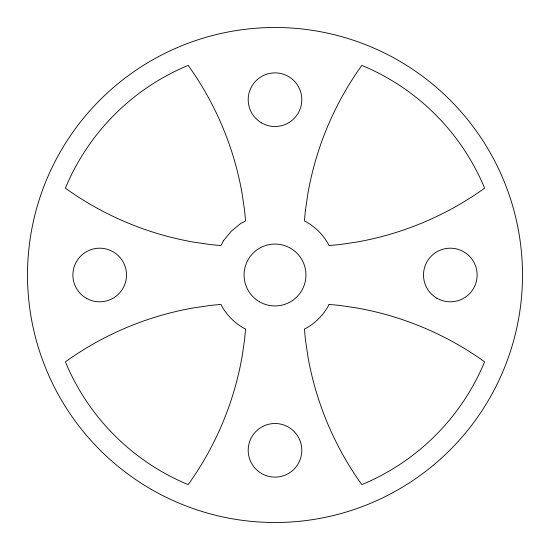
<?xml version="1.0" encoding="UTF-8"?>
<svg xmlns="http://www.w3.org/2000/svg" width="550" height="550" viewBox="0 0 550 550"><rect width="100%" height="100%" fill="white"/><g stroke="black" fill="none" stroke-linecap="round" stroke-linejoin="round"><path stroke-width="0.82" d="M245.554 329.079L244.633 339.274L242.083 356.592A312.201 312.201 0 0 1 188.176 484.605A226.875 226.875 0 0 1 65.395 361.824A312.201 312.201 0 0 1 193.407 307.918L210.726 305.367L220.921 304.446C226.263 314.903 235.097 323.737 245.554 329.079M305.367 210.726L304.446 220.921C314.903 226.263 323.737 235.097 329.079 245.554L339.274 244.633L356.592 242.083A312.201 312.201 0 0 0 484.605 188.176A226.875 226.875 0 0 0 361.824 65.395A312.201 312.201 0 0 0 307.918 193.407L305.367 210.726M223.554 240.625L220.921 245.554L210.726 244.633L193.407 242.083A312.201 312.201 0 0 1 65.395 188.176A226.875 226.875 0 0 1 188.176 65.395A312.201 312.201 0 0 1 242.083 193.407L244.633 210.726L245.554 220.921L240.625 223.554L231.248 231.248L223.554 240.625M329.079 304.446C323.737 314.903 314.903 323.737 304.446 329.079L305.367 339.274L307.918 356.592A312.201 312.201 0 0 0 361.824 484.605A226.875 226.875 0 0 0 484.605 361.824A312.201 312.201 0 0 0 356.592 307.918L339.274 305.367L329.079 304.446M151.25 489.342A247.5 247.5 0 0 0 522.5 275A247.5 247.5 0 0 0 151.25 60.658A247.5 247.5 0 0 0 151.25 489.342M259.531 301.792A30.938 30.938 0 0 0 305.938 275A30.938 30.938 0 0 0 259.531 248.208A30.938 30.938 0 0 0 259.531 301.792M436.906 298.217A26.812 26.812 0 0 0 477.125 275A26.812 26.812 0 0 0 436.906 251.783A26.812 26.812 0 0 0 436.906 298.217M261.594 122.904A26.812 26.812 0 0 0 301.812 99.688A26.812 26.812 0 0 0 261.594 76.471A26.812 26.812 0 0 0 261.594 122.904M86.281 298.217A26.812 26.812 0 0 0 126.5 275A26.812 26.812 0 0 0 86.281 251.783A26.812 26.812 0 0 0 86.281 298.217M261.594 473.529A26.812 26.812 0 0 0 301.812 450.312A26.812 26.812 0 0 0 261.594 427.096A26.812 26.812 0 0 0 261.594 473.529"/></g></svg>
